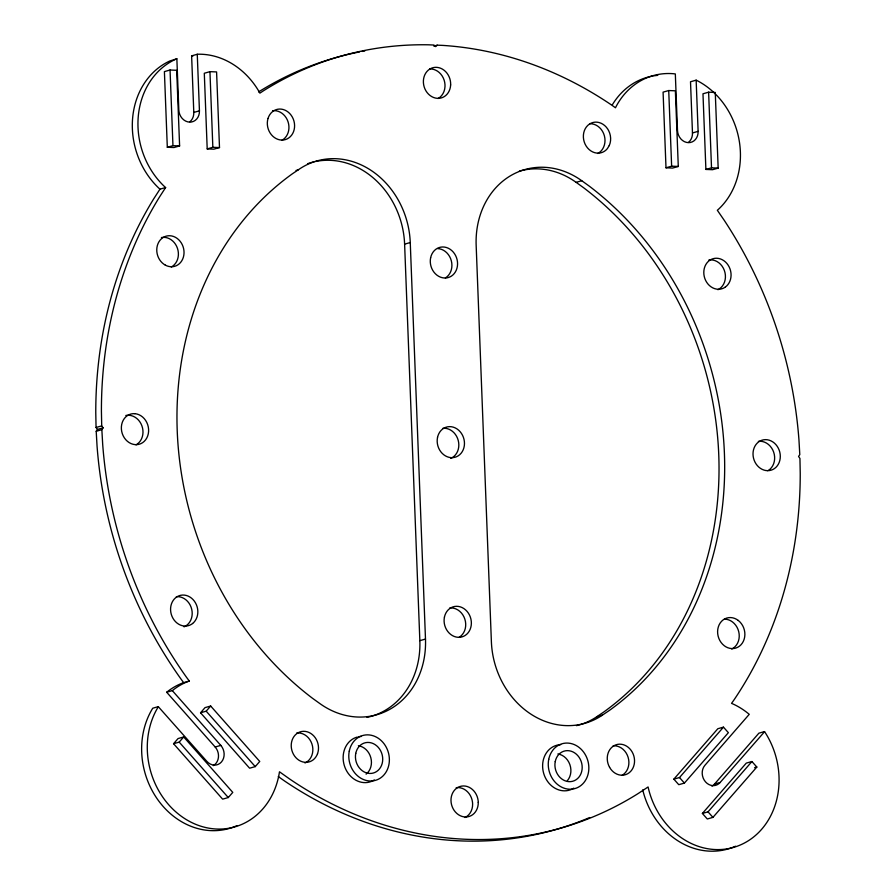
<?xml version="1.0" encoding="UTF-8"?>
<svg xmlns="http://www.w3.org/2000/svg" width="896" height="896" viewBox="0 0 896 896"><rect width="100%" height="100%" fill="white"/><g stroke="black" fill="none" stroke-linecap="round" stroke-linejoin="round"><path stroke-width="1.34" d="M165.614 187.555L159.97 189.157L153.798 198.699A401.341 344.882 74.1 0 0 95.771 412.765L96.062 427.493L97.429 429.442L96.208 431.278L97.048 446.029A401.341 344.882 74.1 0 0 181.082 679.179L183.669 682.64L189.302 681.038L186.726 677.578A401.341 344.882 74.1 0 1 102.693 444.427L101.853 429.677L103.074 427.84L101.707 425.891L101.416 411.163A401.341 344.882 74.1 0 1 159.443 197.098L165.614 187.555L164.394 186.458A76.44 65.688 74.1 0 1 175.414 59.394L176.859 58.789L178.819 109.973A11.85 10.181 74.1 0 0 189.582 122.125A11.85 10.181 74.1 0 0 199.438 110.824L197.266 54.264L198.8 54.208A76.44 65.688 74.1 0 1 259.078 91.65L259.907 93.139L263.066 91.034A401.341 344.882 74.1 0 1 428.254 44.8L433.91 45.035L435.624 46.614L437.226 45.17L442.882 45.405A401.341 344.882 74.1 0 1 612.147 105.403L615.485 107.778L616.19 106.344A76.44 65.688 74.1 0 1 673.792 73.752L675.326 73.942L677.499 130.502A11.85 10.181 74.1 0 0 688.262 142.643A11.85 10.181 74.1 0 0 698.118 131.342L696.147 80.158L690.514 81.76L692.474 132.955A11.85 10.181 74.1 0 1 688.587 142.262M213.27 765.632A11.85 10.181 74.1 0 0 215.163 746.995L166.678 692.238L172.323 690.637L220.797 745.394A11.85 10.181 74.1 0 1 221.435 761.981A11.85 10.181 74.1 0 1 206.864 761.376L158.334 706.709A76.44 65.688 74.1 0 0 189.437 821.374A76.44 65.688 74.1 0 0 279.474 771.792L289.498 778.904A401.341 344.882 74.1 0 0 638.568 793.274L648.077 786.968A76.44 65.688 74.1 0 0 742.213 844.133A76.44 65.688 74.1 0 0 764.602 731.662L720.115 782.499L714.482 784.101A11.85 10.181 74.1 0 1 711.95 786.15M173.555 743.714L178.058 738.562L183.691 736.96L232.77 792.389L228.267 797.541L222.634 799.142L173.555 743.714L179.2 742.112L183.691 736.96M200.536 712.779L205.027 707.627L210.672 706.026L259.739 761.454L255.248 766.606L249.603 768.208L200.536 712.779L206.181 711.178L210.672 706.026M673.859 779.139L717.819 728.739L723.464 727.138L728.37 732.682L684.41 783.082L678.765 784.683L673.859 779.139L679.504 777.538L723.464 727.138M714.482 784.101L758.89 733.174L764.534 731.573M702.386 813.445L746.278 763.123L751.923 761.522L756.829 767.054L712.936 817.376L707.302 818.989L702.386 813.445L708.03 811.843L751.923 761.522M166.678 692.238L166.757 692.182A76.44 65.688 74.1 0 1 181.653 683.39L183.669 682.64M172.323 690.637L172.402 690.581A76.44 65.688 74.1 0 1 187.286 681.778L189.302 681.038M298.278 169.826L292.309 173.846A315.941 271.488 74.1 0 0 312.458 698.242L319.872 703.573A81.749 70.258 74.1 0 0 391.832 708.142A81.749 70.258 74.1 0 0 425.488 639.061L410.256 242.547A81.76 70.258 74.1 0 0 370.608 170.083A81.76 70.258 74.1 0 0 298.278 169.826L296.027 170.464M576.475 725.648A81.749 70.258 74.1 0 0 596.658 716.811L603.691 712.062A315.941 271.488 74.1 0 0 583.542 187.678L576.128 182.347A81.749 70.258 74.1 0 0 519.333 171.136M602.302 715.198L609.336 710.461A315.941 271.488 74.1 0 0 589.187 186.077L581.773 180.734A81.749 70.258 74.1 0 0 509.813 176.176A81.749 70.258 74.1 0 0 476.157 245.258L491.389 641.771A81.749 70.258 74.1 0 0 530.466 713.854A81.749 70.258 74.1 0 0 602.302 715.198L596.658 716.811M717.942 289.722L719.421 288.87A15.669 13.462 74.1 0 0 724.338 270.402A15.669 13.462 74.1 0 0 708.87 259.986M176.859 58.789L169.77 61.006A76.44 65.688 74.1 0 0 158.749 188.059L159.97 189.157M189.907 121.733A11.85 10.181 74.1 0 0 193.794 112.426L191.621 55.866L197.266 54.264M170.05 70.011L164.405 71.613L167.306 147.258L173.958 147.538L179.603 145.936L176.691 70.291L170.05 70.011L172.95 145.656L167.306 147.258M209.944 71.658L204.299 73.259L207.2 148.904L213.853 149.173L219.498 147.571L216.586 71.926L209.944 71.658L212.845 147.302L207.2 148.904M193.794 112.426L199.438 110.824M433.843 46.133L437.226 45.17M668.73 90.541L663.085 92.142L665.997 167.787L672.638 168.067L678.283 166.454L675.371 90.81L668.73 90.541L671.63 166.186L665.997 167.787M708.613 92.187L702.979 93.789L705.891 169.434L712.533 169.702L718.166 168.101L715.266 92.456L708.613 92.187L711.514 167.832L705.891 169.434M692.474 132.955L698.118 131.342M576.128 182.347L581.773 180.734M315.549 161.504A81.76 70.258 74.1 0 1 404.611 244.149L410.256 242.547M96.062 427.493L101.707 425.891M97.429 429.442L103.074 427.84M96.208 431.278L101.853 429.677M158.39 706.619L152.746 708.221A76.44 65.688 74.1 0 0 157.965 799.938A76.44 65.688 74.1 0 0 236.846 825.686M367.002 717.382A81.749 70.258 74.1 0 0 419.843 640.662L425.488 639.061M215.163 746.995L220.797 745.394M754.566 767.704L756.829 767.054M191.621 55.866L193.155 55.81M172.95 145.656L179.603 145.936M212.845 147.302L219.498 147.571M671.63 166.186L678.283 166.454M711.514 167.832L718.166 168.101M696.147 80.158L697.648 80.898A76.44 65.688 74.1 0 1 718.48 209.272L717.338 210.269L724.259 220.349A401.341 344.882 74.1 0 1 798.952 439.88L799.792 454.63L798.571 456.467L799.938 458.416L800.229 473.144A401.341 344.882 74.1 0 1 733.869 700.101L731.55 703.36L733.622 704.267A76.44 65.688 74.1 0 1 749.246 714.325L704.906 765.318A11.85 10.181 74.1 0 0 705.544 781.906A11.85 10.181 74.1 0 0 720.115 782.499M278.286 776.552L283.853 780.506A401.341 344.882 74.1 0 0 589.691 817.533M679.504 777.538L684.41 783.082M708.03 811.843L712.936 817.376M206.181 711.178L255.248 766.606M179.2 742.112L228.267 797.541M404.611 244.149L419.843 640.662M176.378 596.691A15.669 13.462 74.1 0 1 191.061 607.096A15.669 13.462 74.1 0 1 186.962 625.106L185.55 626.08A15.669 13.462 74.1 0 1 184.027 626.83M296.71 733.006A15.669 13.462 74.1 0 1 309.758 739.57A15.669 13.462 74.1 0 1 311.886 755.328L311.147 757.019A15.669 13.462 74.1 0 1 304.987 762.978M612.371 104.742A76.44 65.688 74.1 0 1 653.173 75.958M654.315 75.779A76.44 65.688 74.1 0 1 657.731 75.365M735.526 846.216A76.44 65.688 74.1 0 1 642.734 789.869M307.507 163.733A81.76 70.258 74.1 0 1 314.194 161.795M613.166 745.819A15.669 13.462 74.1 0 1 628.107 757.266A15.669 13.462 74.1 0 1 622.16 775.264M258.552 91.93A401.341 344.882 74.1 0 1 359.61 51.923M362.197 51.43A401.341 344.882 74.1 0 1 364.784 50.96M456.187 787.685A15.669 13.462 74.1 0 1 472.483 802.088L472.629 804.037A15.669 13.462 74.1 0 1 465.002 817.499M437.685 248.595A15.669 13.462 74.1 0 1 451.326 260.781A15.669 13.462 74.1 0 1 445.368 277.962M589.859 123.726A15.669 13.462 74.1 0 1 602.526 131.354A15.669 13.462 74.1 0 1 603.613 147.157L602.762 148.758A15.669 13.462 74.1 0 1 597.744 153.485M125.81 415.498A15.669 13.462 74.1 0 1 127.49 415.262L129.203 415.274A15.669 13.462 74.1 0 1 142.531 427.941A15.669 13.462 74.1 0 1 136.046 444.842M449.781 607.958A15.669 13.462 74.1 0 1 464.856 619.158A15.669 13.462 74.1 0 1 459.166 637.28M442.882 428.299A15.669 13.462 74.1 0 1 458.237 440.44A15.669 13.462 74.1 0 1 450.755 458.382M161.414 237.541A15.669 13.462 74.1 0 1 177.464 248.349A15.669 13.462 74.1 0 1 171.293 267.008M758.363 441.347A15.669 13.462 74.1 0 1 773.662 452.11A15.669 13.462 74.1 0 1 768.398 470.434M272.597 110.757A15.669 13.462 74.1 0 1 288.086 121.901A15.669 13.462 74.1 0 1 282.027 140.235M429.576 68.947A15.669 13.462 74.1 0 1 444.987 84.594L444.998 86.542A15.669 13.462 74.1 0 1 438.032 98.549M573.81 788.155A23.318 20.037 74.1 0 1 543.76 773.651A23.318 20.037 74.1 0 1 560.706 744.677M724.36 619.158A15.669 13.462 74.1 0 1 731.058 620.995L732.581 622.026A15.669 13.462 74.1 0 1 739.234 636.451A15.669 13.462 74.1 0 1 731.752 649.04M374.338 779.946A23.318 20.037 74.1 0 1 345.038 767.603A23.318 20.037 74.1 0 1 357.325 737.038M358.602 736.747A23.318 20.037 74.1 0 1 361.234 736.467M358.389 745.741A15.669 13.462 74.1 0 1 370.81 757.669A15.669 13.462 74.1 0 1 366.094 774.178M557.861 753.962A15.669 13.462 74.1 0 1 569.867 764.579A15.669 13.462 74.1 0 1 567.325 780.718M317.531 753.726L316.792 755.418A15.669 13.462 74.1 0 1 293.474 754.309A15.669 13.462 74.1 0 1 303.475 731.315A15.669 13.462 74.1 0 1 317.531 753.726M609.258 145.544L607.376 148.624A15.669 13.462 74.1 0 1 587.507 147.885A15.669 13.462 74.1 0 1 587.821 125.362A15.669 13.462 74.1 0 1 607.645 128.923L608.63 130.603A15.669 13.462 74.1 0 1 609.258 145.544M192.606 623.504L191.195 624.478A15.669 13.462 74.1 0 1 170.587 610.187A15.669 13.462 74.1 0 1 189.84 596.982A15.669 13.462 74.1 0 1 192.606 623.504M725.066 287.269L723.587 288.12A15.669 13.462 74.1 0 1 703.797 272.306A15.669 13.462 74.1 0 1 723.923 260.736A15.669 13.462 74.1 0 1 725.066 287.269M134.848 413.672L133.134 413.661A15.669 13.462 74.1 0 0 121.386 429.05A15.669 13.462 74.1 0 0 135.139 444.629L136.842 444.651A15.669 13.462 74.1 0 0 148.59 429.251A15.669 13.462 74.1 0 0 134.848 413.672M767.603 470.669L765.89 470.534A15.669 13.462 74.1 0 1 754.936 446.174A15.669 13.462 74.1 0 1 778.277 448.101A15.669 13.462 74.1 0 1 767.603 470.669M165.334 265.138L163.789 264.163A15.669 13.462 74.1 0 1 162.893 237.642A15.669 13.462 74.1 0 1 183.971 250.902A15.669 13.462 74.1 0 1 165.334 265.138M738.226 620.424L736.702 619.394A15.669 13.462 74.1 0 0 719.107 624.904A15.669 13.462 74.1 0 0 724.259 645.725L725.782 646.755A15.669 13.462 74.1 0 0 743.378 641.245A15.669 13.462 74.1 0 0 738.226 620.424M609.582 767.312L608.72 765.565A15.669 13.462 74.1 0 1 621.085 744.24A15.669 13.462 74.1 0 1 632.901 768.141A15.669 13.462 74.1 0 1 609.582 767.312M478.262 802.435L478.128 800.486A15.669 13.462 74.1 0 0 456.646 788.2A15.669 13.462 74.1 0 0 458.517 814.744A15.669 13.462 74.1 0 0 478.262 802.435M450.643 84.93L450.632 82.992A15.669 13.462 74.1 0 0 429.867 69.014A15.669 13.462 74.1 0 0 430.035 95.491A15.669 13.462 74.1 0 0 450.643 84.93M430.629 257.779A15.669 13.462 74.1 0 0 447.888 277.659A15.669 13.462 74.1 0 0 453.242 252.045A15.669 13.462 74.1 0 0 430.629 257.779M444.438 617.098A15.669 13.462 74.1 0 0 461.686 636.978A15.669 13.462 74.1 0 0 467.04 611.363A15.669 13.462 74.1 0 0 444.438 617.098M437.528 437.438A15.669 13.462 74.1 0 0 454.787 457.318A15.669 13.462 74.1 0 0 460.141 431.704A15.669 13.462 74.1 0 0 437.528 437.438M268.016 118.474A15.669 13.462 74.1 0 0 283.674 139.966A15.669 13.462 74.1 0 0 291.166 115.237A15.669 13.462 74.1 0 0 268.016 118.474M548.733 759.371A23.318 20.037 74.1 0 0 574.65 788.648A23.318 20.037 74.1 0 0 582.266 750.422A23.318 20.037 74.1 0 0 548.733 759.371M355.757 753.39A15.669 13.462 74.1 0 0 373.184 773.069A15.669 13.462 74.1 0 0 378.291 747.376A15.669 13.462 74.1 0 0 355.757 753.39M349.261 751.162A23.318 20.037 74.1 0 0 375.178 780.438A23.318 20.037 74.1 0 0 382.794 742.213A23.318 20.037 74.1 0 0 349.261 751.162M555.229 761.6A15.669 13.462 74.1 0 0 572.656 781.278A15.669 13.462 74.1 0 0 577.763 755.586A15.669 13.462 74.1 0 0 555.229 761.6"/></g></svg>
